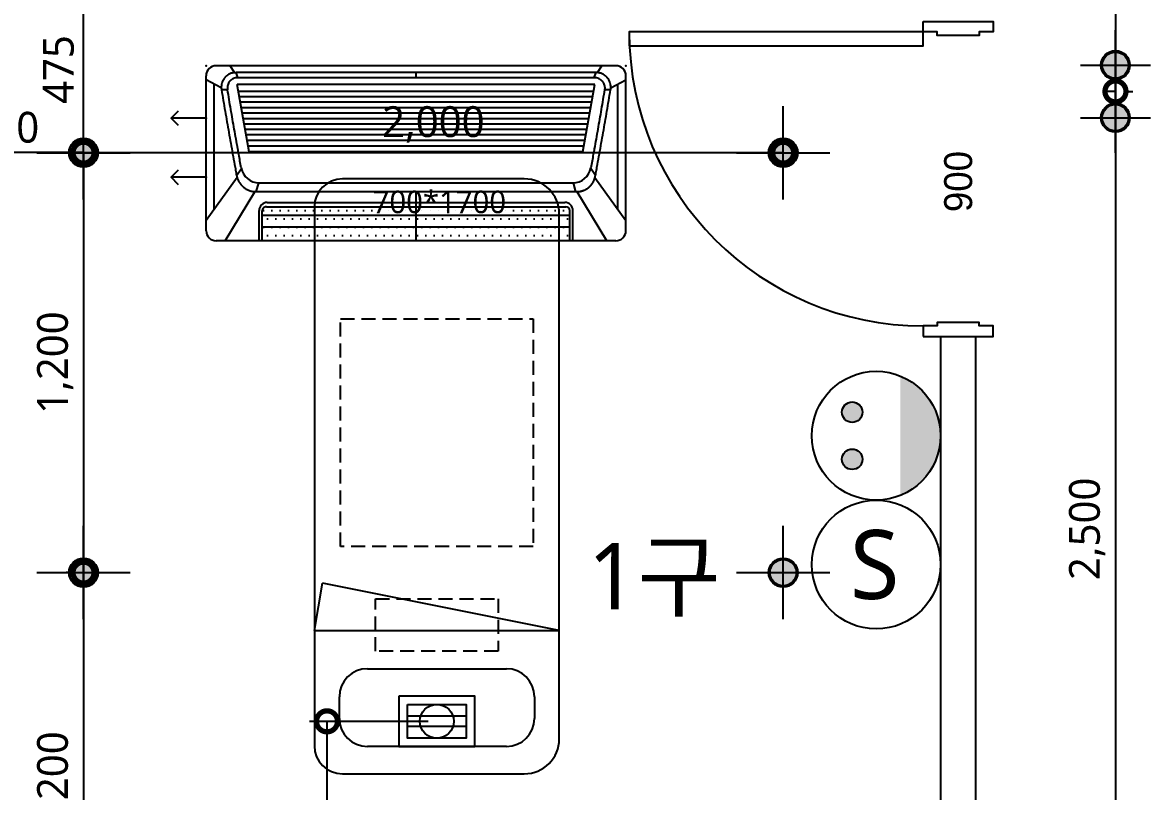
# Model space of a CAD drawing. Extents: x 11477420 to 23072185, y -28506554 to -14238804.
# Drawn here: x 11526014 to 11529238, y -14282350 to -14280153 of the extents above; entities that cross this region are included whole.
import ezdxf
from ezdxf.enums import TextEntityAlignment as Align

# ---------------------------------------------------------------- set-up
doc = ezdxf.new("R2010")
doc.units = 0
doc.header["$LTSCALE"] = 50
doc.header["$MEASUREMENT"] = 0
doc.linetypes.add('DH-HID2', pattern=[1.2, 0.8, -0.4])
doc.layers.get('0').update_dxf_attribs({"linetype": 'CONTINUOUS'})
doc.layers.get('DEFPOINTS').update_dxf_attribs({"linetype": 'CONTINUOUS'})
for name, color, linetype in [('06-LIGHT', 4, 'CONTINUOUS'), ('07-DIM WAL', 5, 'CONTINUOUS'), ('1.천장.벽체선(내벽)', 3, 'CONTINUOUS'), ('2.글자선', 60, 'CONTINUOUS'), ('CO-DO-FR', 7, 'CONTINUOUS'), ('CO-DOOR', 8, 'CONTINUOUS'), ('DVM_INDOOR', 7, 'CONTINUOUS'), ('DVM_UNIT_BP', 7, 'CONTINUOUS'), ('DVM_UNIT_DP', 4, 'CONTINUOUS'), ('DVM_UNIT_LP', 3, 'CONTINUOUS'), ('FU-FURM', 251, 'DH-HID2'), ('Layer2', 51, 'CONTINUOUS'), ('RC-LIGHT', 7, 'CONTINUOUS'), ('가구', 6, 'CONTINUOUS'), ('설비', 7, 'CONTINUOUS')]:
    doc.layers.add(name, color=color, linetype=linetype)
doc.styles.add('DAWIN', font='NanumSquareR.ttf')
doc.styles.add('W-TEXT2', font='Dotum.ttf')
doc.styles.add('맑은 고딕', font='malgun.ttf')
doc.styles.add('코레일둥고', font='Korail_Round_Gothic_Medium.ttf')
doc.dimstyles.new('40', dxfattribs={"dimscale": 40, "dimtxt": 2.2, "dimasz": 3, "dimexe": 1.25, "dimexo": 0.625, "dimtad": 1, "dimdec": 0, "dimzin": 0, "dimdsep": 46, "dimlunit": 6, "dimtxsty": 'DAWIN', "dimblk1": 'DOTSMALL', "dimblk2": 'DOTSMALL', "dimsah": 1, "dimcen": 0.001, "dimclrd": 1, "dimclre": 1, "dimclrt": 3, "dimadec": 0, "dimazin": 0, "dimtfac": 1, "dimtdec": 0, "dimtix": 1, "dimtmove": 2, "dimatfit": 3, "dimldrblk": 'DOTSMALL', "dimfxl": 0, "dimtolj": 1, "dimtzin": 0, "dimarcsym": 0})

# ---------------------------------------------------------------- blocks, each defined once
blk = doc.blocks.new('flooor2')
at = {"layer": '1.천장.벽체선(내벽)', "ltscale": 30}
for p, q in [((11528638.1, -14281049.4), (11528638.1, -14283399.4)), ((11528638.1, -14281049.4), (11528738.1, -14281049.4)), ((11528738.1, -14281049.4), (11528738.1, -14283399.4))]:
    blk.add_line(p, q, dxfattribs=at)
at = {"layer": 'CO-DO-FR', "color": 8}
for points in [[(11528588.1, -14280149.4), (11528788.1, -14280149.4), (11528788.1, -14280179.4), (11528748.1, -14280179.4), (11528748.1, -14280189.4), (11528628.1, -14280189.4), (11528628.1, -14280179.4), (11528588.1, -14280179.4), (11528588.1, -14280149.4)], [(11528588.1, -14281049.4), (11528788.1, -14281049.4), (11528788.1, -14281019.4), (11528748.1, -14281019.4), (11528748.1, -14281009.4), (11528628.1, -14281009.4), (11528628.1, -14281019.4), (11528588.1, -14281019.4), (11528588.1, -14281049.4)]]:
    blk.add_lwpolyline(points, close=True, dxfattribs=at)
at = {"layer": 'CO-DOOR'}
blk.add_lwpolyline([(11527748.1, -14280219.4), (11528588.1, -14280219.4), (11528588.1, -14280179.4), (11527748.1, -14280179.4)], close=True, dxfattribs=at)
blk.add_arc((11528588.1, -14280179.4), 840, 180, 270, dxfattribs=at)
at = {"layer": 'FU-FURM', "color": 8}
for points in [[(11526923.1, -14280999.4), (11527473.1, -14280999.4), (11527473.1, -14281649.4), (11526923.1, -14281649.4)], [(11527023.1, -14281799.4), (11527373.1, -14281799.4), (11527373.1, -14281949.4), (11527023.1, -14281949.4)]]:
    blk.add_lwpolyline(points, close=True, dxfattribs=at)
at = {"layer": '가구', "color": 8}
for p, q in [((11527448.1, -14280599.4), (11526928.1, -14280599.4)), ((11526848.1, -14280679.4), (11526848.1, -14282219.4)), ((11527548.1, -14282199.4), (11527548.1, -14280699.4)), ((11526848.1, -14281750.1), (11526848.1, -14281889.8)), ((11527548.1, -14281889.8), (11526871.7, -14281754.2)), ((11526848.1, -14281889.8), (11527548.1, -14281889.8)), ((11526999.6, -14281999), (11527396.9, -14281999)), ((11526919.6, -14282141.4), (11526919.6, -14282079)), ((11527476.9, -14282079), (11527476.9, -14282141.4)), ((11527396.9, -14282221.4), (11526999.6, -14282221.4)), ((11526928.1, -14282299.4), (11527448.1, -14282299.4))]:
    blk.add_line(p, q, dxfattribs=at)
blk.add_lwpolyline([(11526848.1, -14281889.8), (11526871.7, -14281754.2)], dxfattribs=at)
for centre, radius, start, end in [((11526928.1, -14280679.4), 80, 90, 180), ((11527448.1, -14280699.4), 100, 0, 90), ((11526999.6, -14282079), 80, 90, 180), ((11527396.9, -14282079), 80, 0, 90), ((11526999.6, -14282141.4), 80, 180, 270), ((11527396.9, -14282141.4), 80, 270, 0), ((11527448.1, -14282199.4), 100, 270, 0), ((11526928.1, -14282219.4), 80, 180, 270)]:
    blk.add_arc(centre, radius, start, end, dxfattribs=at)
at = {"layer": '2.글자선', "color": 8, "style": 'W-TEXT2'}
blk.add_text('900', height=80, rotation=90, dxfattribs=at).set_placement((11528688.3, -14280606.9), align=Align.MIDDLE_CENTER)
at = {"layer": '2.글자선', "color": 8, "style": '맑은 고딕'}
blk.add_text('700*1700', height=64.27, dxfattribs=at).set_placement((11527014.7, -14280633.1), align=Align.TOP_LEFT)
blk = doc.blocks.new('_DOTSMALL')
at = {"color": 0, "linetype": 'ByBlock', "const_width": 0.5}
blk.add_lwpolyline([(-0.0625, 0, 1), (0.0625, 0, 1)], format="xyb", close=True, dxfattribs=at)
blk = doc.blocks.new('*D219')
at = {"layer": '07-DIM WAL', "color": 1, "lineweight": -2, "ltscale": 30}
for p, q in [((11529138.1, -14277849.4), (11529138.1, -14280349.4)), ((11529163.1, -14277849.4), (11529188.1, -14277849.4)), ((11529163.1, -14280349.4), (11529188.1, -14280349.4))]:
    blk.add_line(p, q, dxfattribs=at)
at = {"layer": 'DEFPOINTS', "color": 0, "ltscale": 30}
for p in [(11529138.1, -14277849.4), (11529138.1, -14280349.4), (11529138.1, -14280349.4)]:
    blk.add_point(p, dxfattribs=at)
at = {"layer": '07-DIM WAL', "color": 1, "lineweight": -2, "ltscale": 30, "xscale": 120, "yscale": 120, "zscale": 120}
for p, rotation in [((11529138.1, -14277849.4), 90), ((11529138.1, -14280349.4), 270)]:
    blk.add_blockref('_DOTSMALL', p, dxfattribs=dict(at, rotation=rotation))
at = {"layer": '07-DIM WAL', "color": 3, "ltscale": 30, "insert": (11529057.3, -14279099.4), "char_height": 88, "attachment_point": 5, "rotation": 90, "style": 'DAWIN'}
blk.add_mtext('\\A1;2,500', dxfattribs=at)
blk = doc.blocks.new('*D220')
at = {"layer": '07-DIM WAL', "color": 1, "lineweight": -2, "ltscale": 30}
for p, q in [((11529138.1, -14280349.4), (11529138.1, -14282849.4)), ((11529163.1, -14280349.4), (11529188.1, -14280349.4)), ((11529163.1, -14282849.4), (11529188.1, -14282849.4))]:
    blk.add_line(p, q, dxfattribs=at)
at = {"layer": 'DEFPOINTS', "color": 0, "ltscale": 30}
for p in [(11529138.1, -14280349.4), (11529138.1, -14282849.4), (11529138.1, -14282849.4)]:
    blk.add_point(p, dxfattribs=at)
at = {"layer": '07-DIM WAL', "color": 1, "lineweight": -2, "ltscale": 30, "xscale": 120, "yscale": 120, "zscale": 120}
for p, rotation in [((11529138.1, -14280349.4), 90), ((11529138.1, -14282849.4), 270)]:
    blk.add_blockref('_DOTSMALL', p, dxfattribs=dict(at, rotation=rotation))
at = {"layer": '07-DIM WAL', "color": 3, "ltscale": 30, "insert": (11529057.3, -14281599.4), "char_height": 88, "attachment_point": 5, "rotation": 90, "style": 'DAWIN'}
blk.add_mtext('\\A1;2,500', dxfattribs=at)
blk = doc.blocks.new('1')
at = {"linetype": 'Continuous'}
h = blk.add_hatch(color=4, dxfattribs=at)
h.dxf.hatch_style = 1
edge = h.paths.add_edge_path()
edge.add_arc((11539653.5, -14273503.8), 37.5, 0, 360)
at = {"color": 1, "linetype": 'Continuous'}
for p, q in [((11539653.5, -14273637.1), (11539653.5, -14273370.5)), ((11539520.2, -14273503.8), (11539786.8, -14273503.8))]:
    blk.add_line(p, q, dxfattribs=at)
at = {"color": 4, "linetype": 'Continuous'}
for radius in [41.5, 37.5]:
    blk.add_circle((11539653.5, -14273503.8), radius, dxfattribs=at)
blk = doc.blocks.new('*D264')
at = {"layer": '07-DIM WAL', "color": 1, "lineweight": -2, "ltscale": 30}
for p, q in [((11525738.1, -14280499.4), (11525738.1, -14280474.4)), ((11526188.1, -14280499.4), (11526188.1, -14280474.4)), ((11526188.1, -14280524.4), (11525738.1, -14280524.4))]:
    blk.add_line(p, q, dxfattribs=at)
at = {"layer": 'DEFPOINTS', "color": 0, "ltscale": 30}
for p in [(11525738.1, -14280524.4), (11525738.1, -14280524.4), (11526188.1, -14280524.4)]:
    blk.add_point(p, dxfattribs=at)
at = {"layer": '07-DIM WAL', "color": 1, "lineweight": -2, "ltscale": 30, "xscale": 120, "yscale": 120, "zscale": 120, "rotation": 180}
blk.add_blockref('_DOTSMALL', (11525738.1, -14280524.4), dxfattribs=at)
at = {"layer": '07-DIM WAL', "color": 1, "lineweight": -2, "ltscale": 30, "xscale": 120, "yscale": 120, "zscale": 120}
blk.add_blockref('_DOTSMALL', (11526188.1, -14280524.4), dxfattribs=at)
at = {"layer": '07-DIM WAL', "color": 3, "ltscale": 30, "insert": (11525963.1, -14280452.4), "char_height": 88, "attachment_point": 5, "style": 'DAWIN'}
blk.add_mtext('\\A1;450', dxfattribs=at)
blk = doc.blocks.new('*D265')
at = {"layer": '07-DIM WAL', "color": 1, "lineweight": -2, "ltscale": 30}
for p, q in [((11526163.1, -14280049.4), (11526138.1, -14280049.4)), ((11526188.1, -14280524.4), (11526188.1, -14280049.4)), ((11526163.1, -14280524.4), (11526138.1, -14280524.4))]:
    blk.add_line(p, q, dxfattribs=at)
at = {"layer": 'DEFPOINTS', "color": 0, "ltscale": 30}
for p in [(11526188.1, -14280049.4), (11526188.1, -14280049.4), (11526188.1, -14280524.4)]:
    blk.add_point(p, dxfattribs=at)
at = {"layer": '07-DIM WAL', "color": 1, "lineweight": -2, "ltscale": 30, "xscale": 120, "yscale": 120, "zscale": 120}
for p, rotation in [((11526188.1, -14280049.4), 90), ((11526188.1, -14280524.4), 270)]:
    blk.add_blockref('_DOTSMALL', p, dxfattribs=dict(at, rotation=rotation))
at = {"layer": '07-DIM WAL', "color": 3, "ltscale": 30, "insert": (11526116.7, -14280286.9), "char_height": 88, "attachment_point": 5, "rotation": 90, "style": 'DAWIN'}
blk.add_mtext('\\A1;475', dxfattribs=at)
blk = doc.blocks.new('*D266')
at = {"layer": '07-DIM WAL', "color": 1, "lineweight": -2, "ltscale": 30}
for p, q in [((11526188.1, -14280499.4), (11526188.1, -14280474.4)), ((11528188.1, -14280499.4), (11528188.1, -14280474.4)), ((11526188.1, -14280524.4), (11528188.1, -14280524.4))]:
    blk.add_line(p, q, dxfattribs=at)
at = {"layer": 'DEFPOINTS', "color": 0, "ltscale": 30}
for p in [(11526188.1, -14280524.4), (11528188.1, -14280524.4), (11528188.1, -14280524.4)]:
    blk.add_point(p, dxfattribs=at)
at = {"layer": '07-DIM WAL', "color": 1, "lineweight": -2, "ltscale": 30, "xscale": 120, "yscale": 120, "zscale": 120, "rotation": 180}
blk.add_blockref('_DOTSMALL', (11526188.1, -14280524.4), dxfattribs=at)
at = {"layer": '07-DIM WAL', "color": 1, "lineweight": -2, "ltscale": 30, "xscale": 120, "yscale": 120, "zscale": 120}
blk.add_blockref('_DOTSMALL', (11528188.1, -14280524.4), dxfattribs=at)
at = {"layer": '07-DIM WAL', "color": 3, "ltscale": 30, "insert": (11527188.1, -14280443.7), "char_height": 88, "attachment_point": 5, "style": 'DAWIN'}
blk.add_mtext('\\A1;2,000', dxfattribs=at)
blk = doc.blocks.new('*D267')
at = {"layer": '07-DIM WAL', "color": 1, "lineweight": -2, "ltscale": 30}
for p, q in [((11526163.1, -14280524.4), (11526138.1, -14280524.4)), ((11526188.1, -14280524.4), (11526188.1, -14281724.4)), ((11526163.1, -14281724.4), (11526138.1, -14281724.4))]:
    blk.add_line(p, q, dxfattribs=at)
at = {"layer": 'DEFPOINTS', "color": 0, "ltscale": 30}
for p in [(11526188.1, -14280524.4), (11526188.1, -14281724.4), (11526188.1, -14281724.4)]:
    blk.add_point(p, dxfattribs=at)
at = {"layer": '07-DIM WAL', "color": 1, "lineweight": -2, "ltscale": 30, "xscale": 120, "yscale": 120, "zscale": 120}
for p, rotation in [((11526188.1, -14280524.4), 90), ((11526188.1, -14281724.4), 270)]:
    blk.add_blockref('_DOTSMALL', p, dxfattribs=dict(at, rotation=rotation))
at = {"layer": '07-DIM WAL', "color": 3, "ltscale": 30, "insert": (11526107.3, -14281124.4), "char_height": 88, "attachment_point": 5, "rotation": 90, "style": 'DAWIN'}
blk.add_mtext('\\A1;1,200', dxfattribs=at)
blk = doc.blocks.new('*D268')
at = {"layer": '07-DIM WAL', "color": 1, "lineweight": -2, "ltscale": 30}
for p, q in [((11526163.1, -14281724.4), (11526138.1, -14281724.4)), ((11526188.1, -14281724.4), (11526188.1, -14282924.4)), ((11526163.1, -14282924.4), (11526138.1, -14282924.4))]:
    blk.add_line(p, q, dxfattribs=at)
at = {"layer": 'DEFPOINTS', "color": 0, "ltscale": 30}
for p in [(11526188.1, -14281724.4), (11526188.1, -14282924.4), (11526188.1, -14282924.4)]:
    blk.add_point(p, dxfattribs=at)
at = {"layer": '07-DIM WAL', "color": 1, "lineweight": -2, "ltscale": 30, "xscale": 120, "yscale": 120, "zscale": 120}
for p, rotation in [((11526188.1, -14281724.4), 90), ((11526188.1, -14282924.4), 270)]:
    blk.add_blockref('_DOTSMALL', p, dxfattribs=dict(at, rotation=rotation))
at = {"layer": '07-DIM WAL', "color": 3, "ltscale": 30, "insert": (11526107.3, -14282324.4), "char_height": 88, "attachment_point": 5, "rotation": 90, "style": 'DAWIN'}
blk.add_mtext('\\A1;1,200', dxfattribs=at)
blk = doc.blocks.new('egoo')
at = {"layer": 'Layer2'}
h = blk.add_hatch(color=140, dxfattribs=at)
edge = h.paths.add_edge_path()
edge.add_arc((1015645.3, 443433.7), 22.3, 0, 360)
h = blk.add_hatch(color=140, dxfattribs=at)
edge = h.paths.add_edge_path()
edge.add_arc((1015747.7, 443433.7), 22.3, 0, 360)
h = blk.add_hatch(color=140, dxfattribs=at)
edge = h.paths.add_edge_path()
edge.add_line((1015826.3, 443329.1), (1015566.6, 443329.1))
edge.add_ellipse((1015696.5, 443381.5), major_axis=(99, 99), ratio=1, start_angle=156.9578, end_angle=293.0422)
at = {"layer": 'Layer2', "color": 140}
for centre, radius in [((1015696.5, 443381.5), 140), ((1015645.3, 443433.7), 22.3), ((1015747.7, 443433.7), 22.3)]:
    blk.add_circle(centre, radius, dxfattribs=at)
blk = doc.blocks.new('SW')
at = {"layer": '설비', "color": 140}
blk.add_circle((11533254.1, -14277699.4), 184, dxfattribs=at)
at = {"layer": '설비', "color": 140, "insert": (11533320, -14277600.8), "char_height": 197.143, "attachment_point": 3, "style": '코레일둥고'}
blk.add_mtext_dynamic_manual_height_columns('{\\fMalgun Gothic|b0|i0|c129|p50;S}', width=314.327, gutter_width=2.19, heights=[0], dxfattribs=at)
blk = doc.blocks.new('FLOORCPMN')
at = {"layer": '설비', "color": 140}
for p, q in [((352045.3, -84933.3), (351878.3, -84933.3)), ((352045.3, -84963.3), (351878.3, -84963.3))]:
    blk.add_line(p, q, dxfattribs=at)
for points in [[(351854.3, -84875.8), (352069.3, -84875.8), (352069.3, -85020.8), (351854.3, -85020.8)], [(351878.3, -84899.8), (352045.3, -84899.8), (352045.3, -84996.8), (351878.3, -84996.8)]]:
    blk.add_lwpolyline(points, close=True, dxfattribs=at)
blk.add_circle((351961.8, -84948.3), 48.5, dxfattribs=at)
blk = doc.blocks.new('*D375')
at = {"layer": '07-DIM WAL', "color": 1, "lineweight": -2, "ltscale": 30}
for p, q in [((11527173.1, -14282149.5), (11526834.1, -14282149.5)), ((11526884.1, -14282149.5), (11526884.1, -14283399.4)), ((11527173.1, -14283399.4), (11526834.1, -14283399.4))]:
    blk.add_line(p, q, dxfattribs=at)
at = {"layer": 'DEFPOINTS', "color": 0, "ltscale": 30}
for p in [(11527198.1, -14282149.5), (11526884.1, -14283399.4), (11527198.1, -14283399.4)]:
    blk.add_point(p, dxfattribs=at)
at = {"layer": '07-DIM WAL', "color": 1, "lineweight": -2, "ltscale": 30, "xscale": 120, "yscale": 120, "zscale": 120}
for p, rotation in [((11526884.1, -14282149.5), 90), ((11526884.1, -14283399.4), 270)]:
    blk.add_blockref('_DOTSMALL', p, dxfattribs=dict(at, rotation=rotation))
at = {"layer": '07-DIM WAL', "color": 3, "ltscale": 30, "insert": (11526803.3, -14282774.5), "char_height": 88, "attachment_point": 5, "rotation": 90, "style": 'DAWIN'}
blk.add_mtext('\\A1;1,250', dxfattribs=at)
blk = doc.blocks.new('HEY')
at = {"linetype": 'Continuous'}
h = blk.add_hatch(color=4, dxfattribs=at)
h.dxf.hatch_style = 1
edge = h.paths.add_edge_path()
edge.add_arc((66128.5, 14191.8), 37.5, 0, 360)
edge = h.paths.add_edge_path()
edge.add_arc((66128.5, 14041.8), 37.5, 0, 360)
at = {"color": 1, "linetype": 'Continuous'}
for p, q in [((66128.5, 14291.8), (66128.5, 14091.8)), ((66228.5, 14191.8), (66028.5, 14191.8)), ((66128.5, 14141.8), (66128.5, 13941.8)), ((66228.5, 14041.8), (66028.5, 14041.8))]:
    blk.add_line(p, q, dxfattribs=at)
blk.add_lwpolyline([(66128.5, 14191.8), (66128.5, 14041.8), (66128.5, 14116.8), (66151.2, 14116.8)], dxfattribs=at)
at = {"color": 4, "linetype": 'Continuous'}
for centre, radius in [((66128.5, 14191.8), 41.5), ((66128.5, 14191.8), 37.5), ((66128.5, 14041.8), 41.5), ((66128.5, 14041.8), 37.5)]:
    blk.add_circle(centre, radius, dxfattribs=at)
blk = doc.blocks.new('DVM_DP_VEC')
at = {"layer": 'DVM_UNIT_DP', "color": 0}
blk.add_line((0, 0), (100, 0), dxfattribs=at)
blk.add_lwpolyline([(78.8, 21.2), (100, 0), (78.8, -21.2)], dxfattribs=at)
blk.add_point((0, 0), dxfattribs=at)
blk = doc.blocks.new('DVM_LP_VEC')
at = {"layer": 'DVM_UNIT_LP', "color": 0}
blk.add_line((0, 0), (100, 0), dxfattribs=at)
blk.add_lwpolyline([(78.8, 21.2), (100, 0), (78.8, -21.2)], dxfattribs=at)
blk.add_point((0, 0), dxfattribs=at)
blk = doc.blocks.new('DVM_ID_CST_WF1W_AP_970X135X410_T_BLO')
at = {"layer": 'DVM_INDOOR'}
h = blk.add_hatch(dxfattribs=at)
h.set_pattern_fill('DOTS', color=0, scale=15)
h.set_pattern_definition([(0, (0, 0), (11.90625, 23.8125), [0, -23.8125])])
h.paths.add_polyline_path([(439.8, 426.9), (-439.8, 426.9), (-439.8, 415.1, 0.414214), (-427.8, 403.1), (427.8, 403.1, 0.414214), (439.8, 415.1)])
h.paths.add_polyline_path([(439.8, 461.7), (-439.8, 461.7), (-439.8, 426.9), (439.8, 426.9)])
h.paths.add_polyline_path([(439.8, 500.1), (-439.8, 500.1), (-439.8, 461.7), (439.8, 461.7)])
at = {"layer": 'DVM_INDOOR', "color": 0}
for p, q in [((-571.5, 500.1), (571.5, 500.1)), ((-545.5, 500.1), (-461, 360)), ((-448.5, 500.1), (-448.5, 413.7)), ((-439.8, 500.1), (-439.8, 415.1)), ((0, 499.5), (0, 360)), ((439.8, 500.1), (439.8, 415.1)), ((448.5, 500.1), (448.5, 413.7)), ((545.5, 500.1), (461, 360)), ((-600, 471.6), (-600, 28.6)), ((-439.6, 461.7), (439.8, 461.7)), ((600, 471.6), (600, 28.6)), ((-511.5, 319.5), (-600, 442.6)), ((439.8, 426.9), (-439.8, 426.9)), ((511.5, 319.5), (600, 442.6)), ((-576.8, 410.1), (-576.8, 52.9)), ((427.8, 403.1), (-427.8, 403.1)), ((425.5, 390.7), (-425.6, 390.7)), ((576.8, 410.1), (576.8, 53)), ((-461, 360), (460.9, 360)), ((-456.7, 360), (-449.8, 334.8)), ((456.7, 360), (449.8, 334.8)), ((448.5, 334.8), (-448.5, 334.8)), ((-513, 313.3), (-499.3, 293.9)), ((513, 313.3), (499.3, 293.9)), ((-476.9, 245.9), (-511.1, 53.5)), ((-479.8, 229.5), (479.8, 229.5)), ((-476.9, 245.9), (476.9, 245.9)), ((476.9, 245.9), (511.2, 53.5)), ((-485.4, 198), (485.4, 198)), ((-482.6, 213.6), (482.6, 213.6)), ((-490.9, 167), (490.9, 167)), ((-488.2, 182.4), (488.2, 182.4)), ((-496.5, 135.8), (496.5, 135.8)), ((-493.7, 151.4), (493.7, 151.4)), ((-502.1, 104.4), (502.1, 104.4)), ((-499.3, 120.2), (499.3, 120.2)), ((-556.2, 68.5), (-538.9, 68.5)), ((-507.6, 73.5), (507.6, 73.5)), ((-504.8, 89.1), (504.8, 89.1)), ((538.9, 68.6), (556.2, 68.5)), ((-556.7, 63.5), (-600, 40.7)), ((-509.2, 33.4), (-514.6, 19.6)), ((-511.1, 53.5), (511.2, 53.5)), ((509.2, 33.4), (-509.2, 33.4)), ((0, 33.4), (0, 19.6)), ((509.2, 33.4), (514.6, 19.6)), ((556.7, 63.5), (600, 40.8)), ((-571.5, 0.1), (571.5, 0.1)), ((-518.6, 19.8), (-530.9, 0.1)), ((-514.6, 19.6), (514.6, 19.6)), ((518.6, 19.8), (530.9, 0.1))]:
    blk.add_line(p, q, dxfattribs=at)
for centre, radius, start, end in [((-571.5, 471.6), 28.5, 89.9991, 180), ((571.5, 471.6), 28.5, 0, 89.9991), ((-425.5, 413.7), 23, 180, 270), ((-427.8, 415.1), 12, 180, 270), ((425.5, 413.7), 23, 270, 0), ((427.8, 415.1), 12, 270, 0), ((-448.5, 282.8), 52, 90, 169.5496), ((448.5, 282.8), 52, 10.4498, 90), ((-571.5, 28.6), 28.5, 180, 269.9991), ((571.5, 28.6), 28.5, 269.9991, 0)]:
    blk.add_arc(centre, radius, start, end, dxfattribs=at)
for points, knots in [([(-461, 360), (-461.1, 360), (-461.2, 360), (-461.3, 360), (-461.4, 360), (-461.5, 360), (-461.6, 360), (-461.8, 360), (-461.9, 359.9), (-462, 359.9), (-462.1, 359.9), (-462.3, 359.9), (-462.4, 359.9), (-462.5, 359.9), (-462.6, 359.9), (-462.8, 359.9), (-462.9, 359.9), (-463, 359.9), (-463.1, 359.9), (-463.2, 359.9), (-463.4, 359.9), (-463.5, 359.9), (-463.6, 359.9), (-463.7, 359.8), (-463.9, 359.8), (-464, 359.8), (-464.1, 359.8), (-464.2, 359.8), (-464.3, 359.8), (-464.5, 359.8), (-464.6, 359.8), (-464.7, 359.8), (-464.8, 359.7), (-465, 359.7), (-465.1, 359.7), (-465.2, 359.7), (-465.3, 359.7), (-465.4, 359.7), (-465.6, 359.7), (-465.7, 359.7), (-465.8, 359.6), (-466.3, 359.6), (-467.1, 359.5), (-468.1, 359.3), (-468.9, 359.2), (-469.5, 359.1), (-469.8, 359.1), (-469.8, 359), (-469.9, 359), (-470, 359), (-470.1, 359), (-470.3, 359), (-470.7, 358.9), (-471.4, 358.7), (-472.3, 358.5), (-473.1, 358.3), (-473.7, 358.2), (-474.2, 358), (-474.6, 357.9), (-475, 357.8), (-475.4, 357.7), (-475.8, 357.6), (-476, 357.5), (-476.2, 357.5), (-476.3, 357.4), (-476.4, 357.4), (-476.5, 357.4), (-476.6, 357.3), (-476.9, 357.2), (-477.2, 357.1), (-477.6, 357), (-477.9, 356.9), (-478, 356.8), (-478.2, 356.8), (-478.3, 356.8), (-478.4, 356.7), (-478.6, 356.6), (-479, 356.5), (-479.5, 356.3), (-480.1, 356), (-480.8, 355.8), (-481.3, 355.5), (-481.8, 355.3), (-482.1, 355.2), (-482.4, 355.1), (-482.6, 355), (-482.8, 354.9), (-483, 354.8), (-483.2, 354.7), (-483.4, 354.6), (-483.6, 354.5), (-483.8, 354.4), (-484.1, 354.2), (-484.3, 354.1), (-484.5, 354), (-484.8, 353.9), (-485.1, 353.7), (-485.3, 353.6), (-485.7, 353.4), (-486, 353.2), (-486.4, 353), (-486.7, 352.8), (-487, 352.6), (-487.5, 352.3), (-488.1, 352), (-488.6, 351.7), (-489, 351.4), (-489.5, 351.1), (-489.9, 350.8), (-490.3, 350.6), (-490.5, 350.4), (-490.7, 350.2), (-491, 350.1), (-491.2, 349.9), (-491.6, 349.6), (-492, 349.3), (-492.3, 349.1), (-492.5, 348.9), (-492.7, 348.8), (-492.8, 348.7), (-492.9, 348.6), (-493, 348.6), (-493, 348.5), (-493.1, 348.5), (-493.1, 348.5), (-493.1, 348.4), (-493.2, 348.4), (-493.2, 348.4), (-493.2, 348.4), (-493.2, 348.4), (-493.2, 348.4), (-493.2, 348.4), (-493.2, 348.4), (-493.2, 348.4), (-493.2, 348.4), (-493.2, 348.4), (-493.2, 348.4), (-493.2, 348.4), (-493.2, 348.4), (-493.2, 348.4), (-493.2, 348.4), (-493.2, 348.4), (-493.2, 348.4), (-493.2, 348.4), (-493.2, 348.4), (-493.2, 348.4), (-493.2, 348.4), (-493.2, 348.4), (-493.2, 348.4), (-493.2, 348.4), (-493.2, 348.4), (-493.2, 348.4), (-493.2, 348.4), (-493.2, 348.4), (-493.2, 348.4), (-493.2, 348.4), (-493.2, 348.4), (-493.2, 348.4), (-493.2, 348.4), (-493.2, 348.4), (-493.2, 348.4), (-493.2, 348.4), (-493.2, 348.4), (-493.2, 348.4), (-493.2, 348.4), (-493.2, 348.4), (-493.2, 348.4), (-493.2, 348.4), (-493.2, 348.4), (-493.2, 348.4), (-493.2, 348.4), (-493.2, 348.4), (-493.2, 348.4), (-493.2, 348.4), (-493.2, 348.4), (-493.2, 348.4), (-493.2, 348.4), (-493.2, 348.4), (-493.2, 348.4), (-493.2, 348.4), (-493.2, 348.3), (-493.3, 348.3), (-493.3, 348.3), (-493.4, 348.3), (-493.4, 348.2), (-493.5, 348.1), (-493.6, 348.1), (-493.6, 348), (-493.7, 348), (-493.8, 347.9), (-493.9, 347.8), (-494.1, 347.7), (-494.2, 347.6), (-494.3, 347.5), (-494.4, 347.4), (-494.5, 347.3), (-494.7, 347.2), (-494.8, 347.1), (-494.9, 347), (-495, 346.9), (-495.1, 346.7), (-495.3, 346.6), (-495.4, 346.5), (-495.5, 346.4), (-495.6, 346.3), (-495.7, 346.2), (-495.9, 346.1), (-496, 346), (-496.1, 345.9), (-496.2, 345.8), (-496.3, 345.7), (-496.4, 345.6), (-496.6, 345.5), (-496.7, 345.4), (-496.8, 345.2), (-496.9, 345.1), (-497, 345), (-497.1, 344.9), (-497.2, 344.8), (-497.4, 344.7), (-497.5, 344.6), (-497.6, 344.5), (-497.7, 344.3), (-497.8, 344.2), (-497.9, 344.1), (-498, 344), (-498.1, 343.9), (-498.2, 343.8), (-498.4, 343.7), (-498.5, 343.5), (-498.6, 343.4), (-498.7, 343.3), (-498.8, 343.2), (-498.9, 343.1), (-499, 343), (-499.1, 342.9), (-499.2, 342.7), (-499.3, 342.6), (-499.4, 342.5), (-499.5, 342.4), (-499.7, 342.3), (-499.8, 342.1), (-499.9, 342), (-500, 341.9), (-500.1, 341.8), (-500.2, 341.7), (-500.3, 341.5), (-500.4, 341.4), (-500.5, 341.3), (-500.6, 341.2), (-500.7, 341.1), (-500.8, 340.9), (-500.9, 340.8), (-501.1, 340.6), (-501.2, 340.4), (-501.3, 340.3), (-501.4, 340.2), (-501.5, 340.1), (-501.6, 340), (-501.7, 339.8), (-501.8, 339.6), (-502, 339.4), (-502.1, 339.3), (-502.3, 339.1), (-502.4, 338.9), (-502.6, 338.7), (-502.7, 338.5), (-502.8, 338.3), (-503, 338.1), (-503.1, 337.9), (-503.3, 337.7), (-503.4, 337.6), (-503.4, 337.5), (-503.5, 337.5), (-503.5, 337.4), (-503.5, 337.4), (-503.5, 337.3), (-503.6, 337.3), (-503.6, 337.3), (-503.6, 337.3), (-503.6, 337.2), (-503.6, 337.2), (-503.6, 337.2), (-503.6, 337.2), (-503.6, 337.2), (-503.6, 337.2), (-503.6, 337.2), (-503.6, 337.2), (-503.6, 337.2), (-503.6, 337.2), (-503.6, 337.2), (-503.6, 337.2), (-503.6, 337.2), (-503.6, 337.2), (-503.6, 337.2), (-503.6, 337.2), (-503.6, 337.2), (-503.6, 337.2), (-503.6, 337.2), (-503.6, 337.2), (-503.6, 337.2), (-503.6, 337.2), (-503.6, 337.2), (-503.6, 337.2), (-503.6, 337.2), (-503.6, 337.2), (-503.6, 337.2), (-503.6, 337.2), (-503.6, 337.2), (-503.6, 337.2), (-503.6, 337.2), (-503.6, 337.2), (-503.6, 337.2), (-503.6, 337.2), (-503.6, 337.2), (-503.7, 337.2), (-503.7, 337.1), (-503.8, 337), (-503.8, 336.9), (-503.9, 336.8), (-504, 336.7), (-504.1, 336.5), (-504.2, 336.4), (-504.3, 336.3), (-504.3, 336.2), (-504.4, 336), (-504.5, 335.9), (-504.6, 335.8), (-504.6, 335.7), (-504.7, 335.6), (-504.8, 335.5), (-504.9, 335.2), (-505.2, 334.8), (-505.6, 334.1), (-506, 333.4), (-506.4, 332.8), (-506.6, 332.4), (-506.7, 332.2), (-506.7, 332.1), (-506.8, 332.1), (-506.8, 332), (-506.8, 332), (-506.9, 331.8), (-507, 331.6), (-507.2, 331.3), (-507.3, 331), (-507.5, 330.7), (-507.6, 330.4), (-507.8, 330), (-507.9, 329.7), (-508.1, 329.4), (-508.2, 329.2), (-508.3, 329), (-508.3, 328.9), (-508.4, 328.8), (-508.4, 328.6), (-508.5, 328.4), (-508.7, 327.9), (-509, 327.4), (-509.2, 326.9), (-509.4, 326.4), (-509.5, 326), (-509.6, 325.7), (-509.7, 325.5), (-509.7, 325.4), (-509.8, 325.2), (-509.9, 325), (-510, 324.8), (-510, 324.6), (-510.1, 324.4), (-510.1, 324.3), (-510.2, 324.1), (-510.2, 324), (-510.3, 323.8), (-510.3, 323.7), (-510.4, 323.6), (-510.4, 323.4), (-510.5, 323.3), (-510.5, 323.1), (-510.6, 322.9), (-510.6, 322.8), (-510.7, 322.6), (-510.7, 322.4), (-510.8, 322.3), (-510.8, 322.1), (-510.9, 321.9), (-510.9, 321.7), (-511, 321.5), (-511, 321.4), (-511.1, 321.2), (-511.2, 321), (-511.2, 320.8), (-511.3, 320.6), (-511.3, 320.3), (-511.4, 320.1), (-511.4, 319.9), (-511.5, 319.7), (-511.5, 319.6), (-511.5, 319.5)], [0, 0, 0, 0, 0.001765, 0.003529, 0.005294, 0.007059, 0.008823, 0.010588, 0.012352, 0.014116, 0.015881, 0.017645, 0.019409, 0.021173, 0.022937, 0.024702, 0.026466, 0.028229, 0.029993, 0.031757, 0.033521, 0.035285, 0.037049, 0.038812, 0.040576, 0.042339, 0.044103, 0.045866, 0.04763, 0.049393, 0.051156, 0.05292, 0.054683, 0.056446, 0.058209, 0.059972, 0.061735, 0.063498, 0.065261, 0.067024, 0.068787, 0.07055, 0.088059, 0.10292, 0.115137, 0.124712, 0.126163, 0.127325, 0.1283, 0.12944, 0.131236, 0.133687, 0.136794, 0.151003, 0.163408, 0.174911, 0.186415, 0.19159, 0.197106, 0.202964, 0.209163, 0.215479, 0.219883, 0.221884, 0.22343, 0.224162, 0.225102, 0.227168, 0.231141, 0.237019, 0.24311, 0.247247, 0.24943, 0.251369, 0.252721, 0.254965, 0.258103, 0.262133, 0.271962, 0.28166, 0.291227, 0.300577, 0.307976, 0.312744, 0.315759, 0.320727, 0.323148, 0.325851, 0.328835, 0.332101, 0.335648, 0.339476, 0.343585, 0.347976, 0.34952, 0.354132, 0.360503, 0.364934, 0.3672, 0.375692, 0.383432, 0.384919, 0.389345, 0.400385, 0.40996, 0.418507, 0.426067, 0.432913, 0.441712, 0.447274, 0.451798, 0.455285, 0.458528, 0.464582, 0.469833, 0.478168, 0.484251, 0.486843, 0.490174, 0.493625, 0.495107, 0.495342, 0.496042, 0.496945, 0.497789, 0.498575, 0.499303, 0.499369, 0.499564, 0.499758, 0.499824, 0.499828, 0.499832, 0.499836, 0.49984, 0.499843, 0.499846, 0.499849, 0.499852, 0.499854, 0.499857, 0.49986, 0.499863, 0.499866, 0.499869, 0.499872, 0.499875, 0.499878, 0.499881, 0.499883, 0.499886, 0.499889, 0.499892, 0.499895, 0.499898, 0.499901, 0.499904, 0.499907, 0.499909, 0.499912, 0.499915, 0.499918, 0.499921, 0.499924, 0.499927, 0.49993, 0.499933, 0.499936, 0.499938, 0.499941, 0.499944, 0.499947, 0.49995, 0.499953, 0.499956, 0.499959, 0.499961, 0.499996, 0.500092, 0.500252, 0.500475, 0.500762, 0.501113, 0.502574, 0.503909, 0.505116, 0.50626, 0.507404, 0.508548, 0.510836, 0.513123, 0.515411, 0.517699, 0.519986, 0.522274, 0.524561, 0.526848, 0.529136, 0.531423, 0.53371, 0.535997, 0.538283, 0.54057, 0.542857, 0.545143, 0.54743, 0.549716, 0.552003, 0.554289, 0.556575, 0.558861, 0.561147, 0.563433, 0.565719, 0.568004, 0.57029, 0.572575, 0.574861, 0.577146, 0.579431, 0.581716, 0.584001, 0.586286, 0.588571, 0.590856, 0.59314, 0.595425, 0.597709, 0.599994, 0.602278, 0.604562, 0.606846, 0.60913, 0.611414, 0.613697, 0.615981, 0.618264, 0.620547, 0.622831, 0.625114, 0.627397, 0.62968, 0.631963, 0.634245, 0.636528, 0.63881, 0.641092, 0.643375, 0.645657, 0.647939, 0.65022, 0.652502, 0.655924, 0.659347, 0.661628, 0.663909, 0.66619, 0.668471, 0.670751, 0.673032, 0.676452, 0.679873, 0.683293, 0.686713, 0.690132, 0.693551, 0.69697, 0.700388, 0.703806, 0.707224, 0.710641, 0.714058, 0.714644, 0.715261, 0.71591, 0.716591, 0.717303, 0.718046, 0.718679, 0.719061, 0.719192, 0.719206, 0.719223, 0.719241, 0.719259, 0.719276, 0.719294, 0.719312, 0.719329, 0.719347, 0.719365, 0.719382, 0.7194, 0.719418, 0.719436, 0.719453, 0.719471, 0.719489, 0.719506, 0.719524, 0.719542, 0.719559, 0.719577, 0.719595, 0.719612, 0.71963, 0.719648, 0.719665, 0.719683, 0.719701, 0.719718, 0.719735, 0.719749, 0.719791, 0.719989, 0.720573, 0.721543, 0.722899, 0.724641, 0.72677, 0.729069, 0.73132, 0.733522, 0.735676, 0.737782, 0.739839, 0.741848, 0.743808, 0.74572, 0.747584, 0.749399, 0.751166, 0.761606, 0.772047, 0.783331, 0.796306, 0.801854, 0.804022, 0.805127, 0.806011, 0.806392, 0.80762, 0.810133, 0.813931, 0.81881, 0.823809, 0.828807, 0.833806, 0.838804, 0.843801, 0.848798, 0.852287, 0.855003, 0.856944, 0.858113, 0.859639, 0.864676, 0.87128, 0.879454, 0.889196, 0.896415, 0.902323, 0.906921, 0.909055, 0.911516, 0.914305, 0.917422, 0.920866, 0.924638, 0.926547, 0.928505, 0.930513, 0.93257, 0.934676, 0.936831, 0.939035, 0.941289, 0.943592, 0.945944, 0.948345, 0.950796, 0.953296, 0.955845, 0.958443, 0.961091, 0.963788, 0.966534, 0.96933, 0.972175, 0.975069, 0.978013, 0.981006, 0.984048, 0.98714, 0.990281, 0.993471, 0.996711, 1, 1, 1, 1]), ([(511.5, 319.5), (511.4, 319.8), (511.1, 321), (509.6, 325.2), (506.4, 332), (501.6, 338.8), (497.1, 343.6), (493.4, 347), (489.5, 350), (483.9, 353.5), (477.8, 356.3), (471.5, 358.3), (467.4, 359.2), (464.2, 359.7), (462.3, 359.9), (461.1, 360), (460.9, 360)], [0, 0, 0, 0, 0.016085, 0.052074, 0.196028, 0.339981, 0.411958, 0.483935, 0.555912, 0.627889, 0.771843, 0.84382, 0.915797, 0.951785, 0.987774, 1, 1, 1, 1]), ([(-513, 313.3), (-513.5, 310.8), (-514.4, 305.7), (-516.3, 295.5), (-519.6, 277.7), (-524.2, 252.2), (-529.7, 221.6), (-535.2, 191), (-540.5, 160.4), (-545.8, 129.8), (-551, 99.2), (-554.4, 78.8), (-556.2, 68.5)], [0, 0, 0, 0, 0.03125, 0.0625, 0.125, 0.25, 0.375, 0.5, 0.625, 0.75, 0.875, 1, 1, 1, 1]), ([(-511.5, 319.5), (-511.7, 319), (-512.3, 317), (-512.7, 315), (-513, 313.3)], [0, 0, 0, 0, 0.216622, 1, 1, 1, 1]), ([(513, 313.3), (512.7, 315), (512.3, 317), (511.7, 319), (511.5, 319.5)], [0, 0, 0, 0, 0.783378, 1, 1, 1, 1]), ([(540.6, 160), (540.5, 160.1), (538.7, 170.5), (535.2, 191), (529.7, 221.6), (524.2, 252.2), (519.6, 277.7), (516.3, 295.5), (514.4, 305.7), (513.5, 310.8), (513, 313.3)], [0, 0, 0, 0, 0.002953, 0.202362, 0.401772, 0.601181, 0.800591, 0.900295, 0.950148, 1, 1, 1, 1]), ([(-538.9, 68.6), (-537.3, 78), (-534.2, 96.8), (-529.4, 124.9), (-524.5, 153.1), (-519.6, 181.3), (-514.6, 209.5), (-510.3, 233.4), (-507.7, 248), (-506.8, 253.2)], [0, 0, 0, 0, 0.152619, 0.305238, 0.457857, 0.610476, 0.763096, 0.915715, 1, 1, 1, 1]), ([(506.8, 253.2), (507.7, 248), (510.3, 233.4), (514.6, 209.5), (519.6, 181.3), (524.5, 153.1), (529.4, 124.9), (534.2, 96.8), (537.3, 78), (538.9, 68.6)], [0, 0, 0, 0, 0.084285, 0.236904, 0.389524, 0.542143, 0.694762, 0.847381, 1, 1, 1, 1]), ([(556.2, 68.5), (554.4, 78.8), (551, 99.2), (545.8, 129.7), (542.3, 149.9), (540.6, 160)], [0, 0, 0, 0, 0.334987, 0.669974, 1, 1, 1, 1]), ([(-556.2, 68.5), (-556.4, 67), (-556.6, 65.4), (-556.7, 63.7), (-556.7, 63.5)], [0, 0, 0, 0, 0.898221, 1, 1, 1, 1]), ([(-535.6, 49), (-535.7, 49.2), (-536.8, 51.3), (-538.1, 54.5), (-539, 58.8), (-539.3, 61.5), (-539.3, 63.7), (-539.3, 65.9), (-539.1, 67.5), (-538.9, 68.6)], [0, 0, 0, 0, 0.029129, 0.352752, 0.514564, 0.676376, 0.757282, 0.838188, 1, 1, 1, 1]), ([(535.6, 49), (535.7, 49.2), (536.8, 51.3), (538.1, 54.5), (539, 58.8), (539.3, 61.5), (539.3, 63.7), (539.3, 65.9), (539.1, 67.5), (538.9, 68.6)], [0, 0, 0, 0, 0.029129, 0.352752, 0.514564, 0.676376, 0.757282, 0.838188, 1, 1, 1, 1]), ([(556.7, 63.5), (556.7, 63.7), (556.6, 65.4), (556.4, 67), (556.2, 68.5)], [0, 0, 0, 0, 0.101779, 1, 1, 1, 1]), ([(-556.7, 63.5), (-556.7, 62.9), (-556.8, 61.5), (-556.7, 58.7), (-556.3, 54.9), (-555.2, 49.6), (-553.8, 45.9), (-552.8, 43.8)], [0, 0, 0, 0, 0.087094, 0.199709, 0.42494, 0.65017, 1, 1, 1, 1]), ([(-552.8, 43.8), (-552.5, 43.1), (-551.5, 41.2), (-550, 38.6), (-548.5, 36.4), (-547.5, 35.2), (-546.8, 34.4), (-546.1, 33.5), (-545, 32.4), (-543.7, 31), (-542, 29.5), (-540.2, 28.1), (-538.3, 26.7), (-535.8, 25.1), (-531, 22.6), (-525.9, 20.9), (-521.4, 20.1), (-519.7, 19.9), (-518.8, 19.8), (-518.6, 19.8)], [0, 0, 0, 0, 0.046668, 0.15112, 0.203345, 0.229458, 0.255571, 0.281684, 0.307796, 0.360022, 0.412248, 0.464473, 0.516699, 0.568925, 0.673376, 0.882279, 0.934504, 0.98673, 1, 1, 1, 1]), ([(-509.2, 33.4), (-509.7, 33.4), (-510.8, 33.4), (-512.4, 33.6), (-514.1, 33.8), (-517.3, 34.4), (-520.9, 35.7), (-524.3, 37.4), (-526.1, 38.6), (-527.5, 39.6), (-528.7, 40.6), (-530, 41.7), (-530.9, 42.7), (-531.7, 43.5), (-532.2, 44.1), (-532.7, 44.7), (-533.4, 45.6), (-534.4, 47), (-535.1, 48.2), (-535.6, 49)], [0, 0, 0, 0, 0.050917, 0.101833, 0.15275, 0.203666, 0.407333, 0.509166, 0.560082, 0.610999, 0.661916, 0.712832, 0.763749, 0.789207, 0.814665, 0.840124, 0.865582, 0.916498, 1, 1, 1, 1]), ([(535.6, 49), (535.1, 48.2), (534.4, 47), (533.4, 45.6), (532.7, 44.7), (532.2, 44.1), (531.7, 43.5), (530.9, 42.7), (530, 41.7), (528.7, 40.6), (527.5, 39.6), (526.1, 38.6), (524.3, 37.4), (520.9, 35.7), (517.3, 34.4), (514.1, 33.8), (512.4, 33.6), (510.8, 33.4), (509.7, 33.4), (509.2, 33.4)], [0, 0, 0, 0, 0.083502, 0.134418, 0.159876, 0.185335, 0.210793, 0.236251, 0.287168, 0.338084, 0.389001, 0.439918, 0.490834, 0.592667, 0.796334, 0.84725, 0.898167, 0.949083, 1, 1, 1, 1]), ([(518.6, 19.8), (518.8, 19.8), (519.7, 19.9), (521.4, 20.1), (525.9, 20.9), (531, 22.6), (535.8, 25.1), (538.3, 26.7), (540.2, 28.1), (542, 29.5), (543.7, 31), (545, 32.4), (546.1, 33.5), (546.8, 34.4), (547.5, 35.2), (548.5, 36.4), (550, 38.6), (551.5, 41.2), (552.5, 43.1), (552.8, 43.8)], [0, 0, 0, 0, 0.01327, 0.065496, 0.117721, 0.326624, 0.431075, 0.483301, 0.535527, 0.587752, 0.639978, 0.692204, 0.718316, 0.744429, 0.770542, 0.796655, 0.84888, 0.953332, 1, 1, 1, 1]), ([(552.8, 43.8), (553.8, 45.9), (555.2, 49.6), (556.3, 54.9), (556.7, 58.7), (556.8, 61.5), (556.7, 62.9), (556.7, 63.5)], [0, 0, 0, 0, 0.34983, 0.57506, 0.800291, 0.912906, 1, 1, 1, 1]), ([(-518.6, 19.8), (-518, 19.7), (-516.7, 19.6), (-515.4, 19.6), (-514.6, 19.6)], [0, 0, 0, 0, 0.427232, 1, 1, 1, 1]), ([(518.6, 19.8), (518, 19.7), (516.7, 19.6), (515.4, 19.6), (514.6, 19.6)], [0, 0, 0, 0, 0.427232, 1, 1, 1, 1])]:
    blk.add_open_spline(points, degree=3, knots=knots, dxfattribs=at)
for points in [[(-506.8, 253.2), (-504.4, 266.2), (-502, 279.2), (-499.6, 292.3)], [(499.6, 292.3), (502, 279.2), (504.4, 266.2), (506.8, 253.2)]]:
    blk.add_open_spline(points, degree=3, dxfattribs=at)
at = {"layer": 'DVM_UNIT_BP'}
for p in [(-600, 0.1), (600, 0.1)]:
    blk.add_point(p, dxfattribs=at)
at = {"layer": 'DVM_UNIT_DP'}
blk.add_blockref('DVM_DP_VEC', (600, 318.8), dxfattribs=at)
at = {"layer": 'DVM_UNIT_LP'}
blk.add_blockref('DVM_LP_VEC', (600, 150), dxfattribs=at)

msp = doc.modelspace()

# ---------------------------------------------------------------- block references
msp.add_blockref('flooor2', (0, 0))
at = {"layer": '06-LIGHT', "rotation": 180}
msp.add_blockref('HEY', (11595266.5, -14266232.7), dxfattribs=at)
at = {"layer": 'DVM_INDOOR', "color": 1, "rotation": 180}
msp.add_blockref('DVM_ID_CST_WF1W_AP_970X135X410_T_BLO', (11527138.6, -14280275.9), dxfattribs=at)
at = {"layer": 'RC-LIGHT'}
for p in [(-13465.4, -7020.7), (-11465.4, -7020.7), (-13465.4, -8220.7), (-11465.4, -8220.7)]:
    msp.add_blockref('1', p, dxfattribs=at)
at = {"layer": 'RC-LIGHT', "color": 140}
msp.add_blockref('FLOORCPMN', (11175236.3, -14197201.1), dxfattribs=at)
at = {"layer": '설비', "color": 140, "xscale": 1.314285739087145, "yscale": 1.314285739087145, "zscale": 1.314285739087145, "rotation": 90}
msp.add_blockref('egoo', (12111184, -15616248.7), dxfattribs=at)
at = {"layer": '설비', "color": 140}
msp.add_blockref('SW', (-4800, -4001.9), dxfattribs=at)

# ---------------------------------------------------------------- texts
at = {"layer": '2.글자선', "color": 30, "style": '맑은 고딕'}
msp.add_text('1구', height=190.14, dxfattribs=at).set_placement((11527629.6, -14281639.5), align=Align.TOP_LEFT)

# ---------------------------------------------------------------- dimensions: what is measured, and where the dimension line sits
at = {"layer": '07-DIM WAL', "ltscale": 30}
for base, p1, p2, picture, middle in [((11529138.1, -14280349.4), (11529138.1, -14277849.4), (11529138.1, -14280349.4), '*D219', (11529057.3, -14279099.4)), ((11526188.1, -14280049.4), (11526188.1, -14280524.4), (11526188.1, -14280049.4), '*D265', (11526116.7, -14280286.9)), ((11529138.1, -14282849.4), (11529138.1, -14280349.4), (11529138.1, -14282849.4), '*D220', (11529057.3, -14281599.4)), ((11526188.1, -14281724.4), (11526188.1, -14280524.4), (11526188.1, -14281724.4), '*D267', (11526107.3, -14281124.4)), ((11526188.1, -14282924.4), (11526188.1, -14281724.4), (11526188.1, -14282924.4), '*D268', (11526107.3, -14282324.4)), ((11526884.1, -14283399.4), (11527198.1, -14282149.5), (11527198.1, -14283399.4), '*D375', (11526803.3, -14282774.5))]:
    dim = msp.add_linear_dim(base=base, p1=p1, p2=p2, angle=90, dimstyle='40', dxfattribs=at)
    dim.commit()
    dim.dimension.update_dxf_attribs({"geometry": picture, "text_midpoint": middle})
for base, p2, picture, middle in [((11525738.1, -14280524.4), (11525738.1, -14280524.4), '*D264', (11525963.1, -14280452.4)), ((11528188.1, -14280524.4), (11528188.1, -14280524.4), '*D266', (11527188.1, -14280443.7))]:
    dim = msp.add_linear_dim(base=base, p1=(11526188.1, -14280524.4), p2=p2, dimstyle='40', dxfattribs=at)
    dim.commit()
    dim.dimension.update_dxf_attribs({"geometry": picture, "text_midpoint": middle})

doc.saveas('drawing.dxf')
